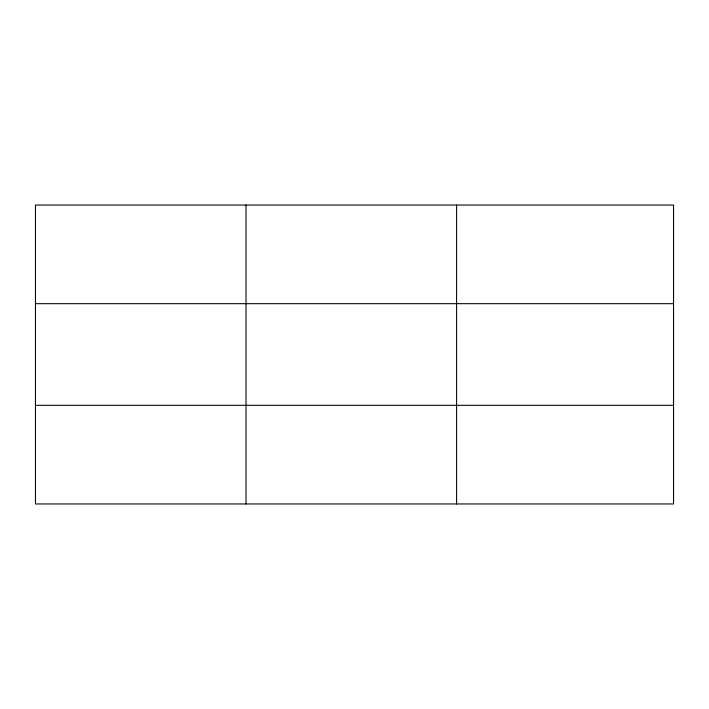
<?xml version="1.0" encoding="UTF-8"?>
<svg xmlns="http://www.w3.org/2000/svg" width="709" height="709" viewBox="0 0 709 709"><rect width="100%" height="100%" fill="white"/><g stroke="black" fill="none" stroke-linecap="round" stroke-linejoin="round"><path stroke-width="1.06" d="M246.023 503.957L246.023 205.043M456.596 503.957L456.596 205.043M35.45 303.682L673.55 303.682M35.45 405.318L673.55 405.318M673.55 471.077L673.55 503.957L35.45 503.957L35.45 205.043L673.55 205.043L673.55 471.077"/></g></svg>
